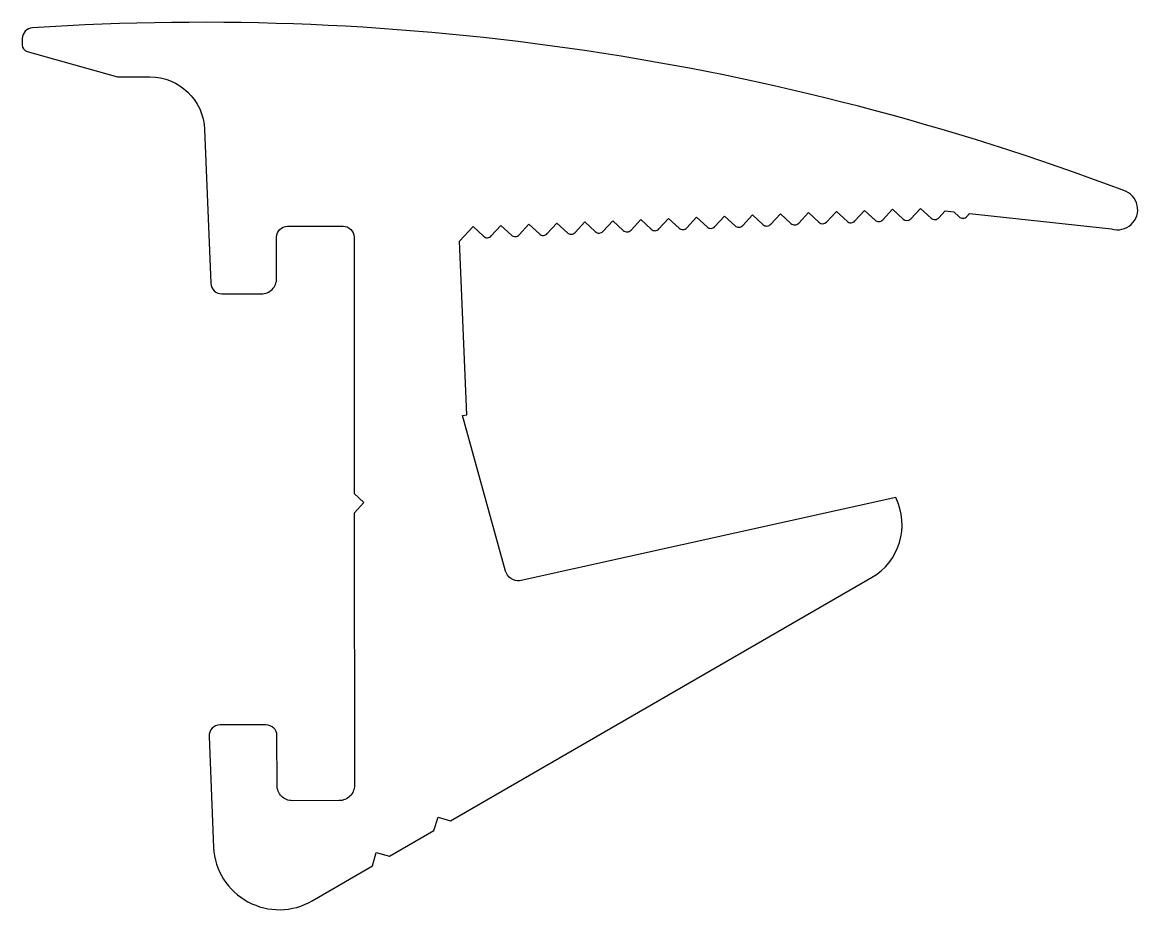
# Model space of a CAD drawing. Extents: x 146.4 to 197.1, y 207.1 to 247.5.
import ezdxf

# ---------------------------------------------------------------- set-up
doc = ezdxf.new("R2010")
doc.units = 0
doc.layers.add('ANA', color=220, linetype='CONTINUOUS')

msp = doc.modelspace()

# ---------------------------------------------------------------- linework, layer by layer
at = {"layer": 'ANA'}
msp.add_lwpolyline([(155.068, 209.949, 0.55878), (159.565, 207.521), (162.308, 209.106), (162.48, 209.722), (163.084, 209.554), (165.103, 210.721), (165.296, 211.331), (165.853, 211.154), (185.011, 222.225, 0.398244), (186.116, 225.865), (169.071, 222.094), (169, 222.082), (168.895, 222.081), (168.792, 222.098), (168.694, 222.133), (168.602, 222.185), (168.522, 222.251), (168.454, 222.331), (168.401, 222.421), (168.364, 222.519), (166.395, 229.593), (166.592, 229.627), (166.271, 237.526), (166.88, 238.188), (167.359, 237.748, 0.414214), (167.712, 237.763), (168.152, 238.242), (168.63, 237.802, 0.414214), (168.984, 237.816), (169.424, 238.295), (169.902, 237.855, 0.414214), (170.255, 237.87), (170.695, 238.348), (171.174, 237.908, 0.414214), (171.527, 237.923), (171.967, 238.401), (172.445, 237.961, 0.414214), (172.799, 237.976), (173.239, 238.455), (173.717, 238.015, 0.414214), (174.07, 238.03), (174.51, 238.508), (174.989, 238.068, 0.414214), (175.342, 238.083), (175.782, 238.561), (176.26, 238.121, 0.414214), (176.614, 238.136), (177.054, 238.615), (177.532, 238.175, 0.414214), (177.885, 238.189), (178.325, 238.668), (178.804, 238.228, 0.414214), (179.157, 238.243), (179.597, 238.721), (180.075, 238.281, 0.414214), (180.429, 238.296), (180.869, 238.775), (181.347, 238.335, 0.414214), (181.7, 238.349), (182.14, 238.828), (182.622, 238.385, 0.409111), (182.972, 238.397), (183.423, 238.87), (183.902, 238.43, 0.414214), (184.255, 238.445), (184.695, 238.924), (185.174, 238.484, 0.414214), (185.527, 238.499), (185.967, 238.977), (186.448, 238.534, 0.409111), (186.799, 238.546), (187.25, 239.02), (187.728, 238.58, 0.414214), (188.082, 238.594), (188.363, 238.9), (188.755, 238.858), (189, 238.633, 0.414214), (189.353, 238.648), (189.476, 238.781), (195.936, 238.089, 1), (196.489, 239.831, 0.106772), (146.839, 247.233, 0.39555), (146.371, 246.734), (146.371, 246.45, 0.332334), (146.586, 246.162), (150.7, 245.004), (152.176, 245.004, -0.401231), (154.666, 242.607), (154.954, 235.61, 0.402359), (155.454, 235.131), (157.244, 235.131, 0.414214), (157.944, 235.831), (157.944, 237.709, -0.414015), (158.443, 238.209), (160.969, 238.21, -0.414413), (161.47, 237.71), (161.47, 226.046), (161.915, 225.636), (161.478, 225.16), (161.487, 212.778, -0.414214), (160.787, 212.078), (158.662, 212.076, -0.414214), (157.961, 212.776), (157.96, 215.029, 0.414015), (157.46, 215.528), (155.367, 215.528, 0.430862), (154.868, 215)], format="xyb", close=True, dxfattribs=at)

doc.saveas('drawing.dxf')
